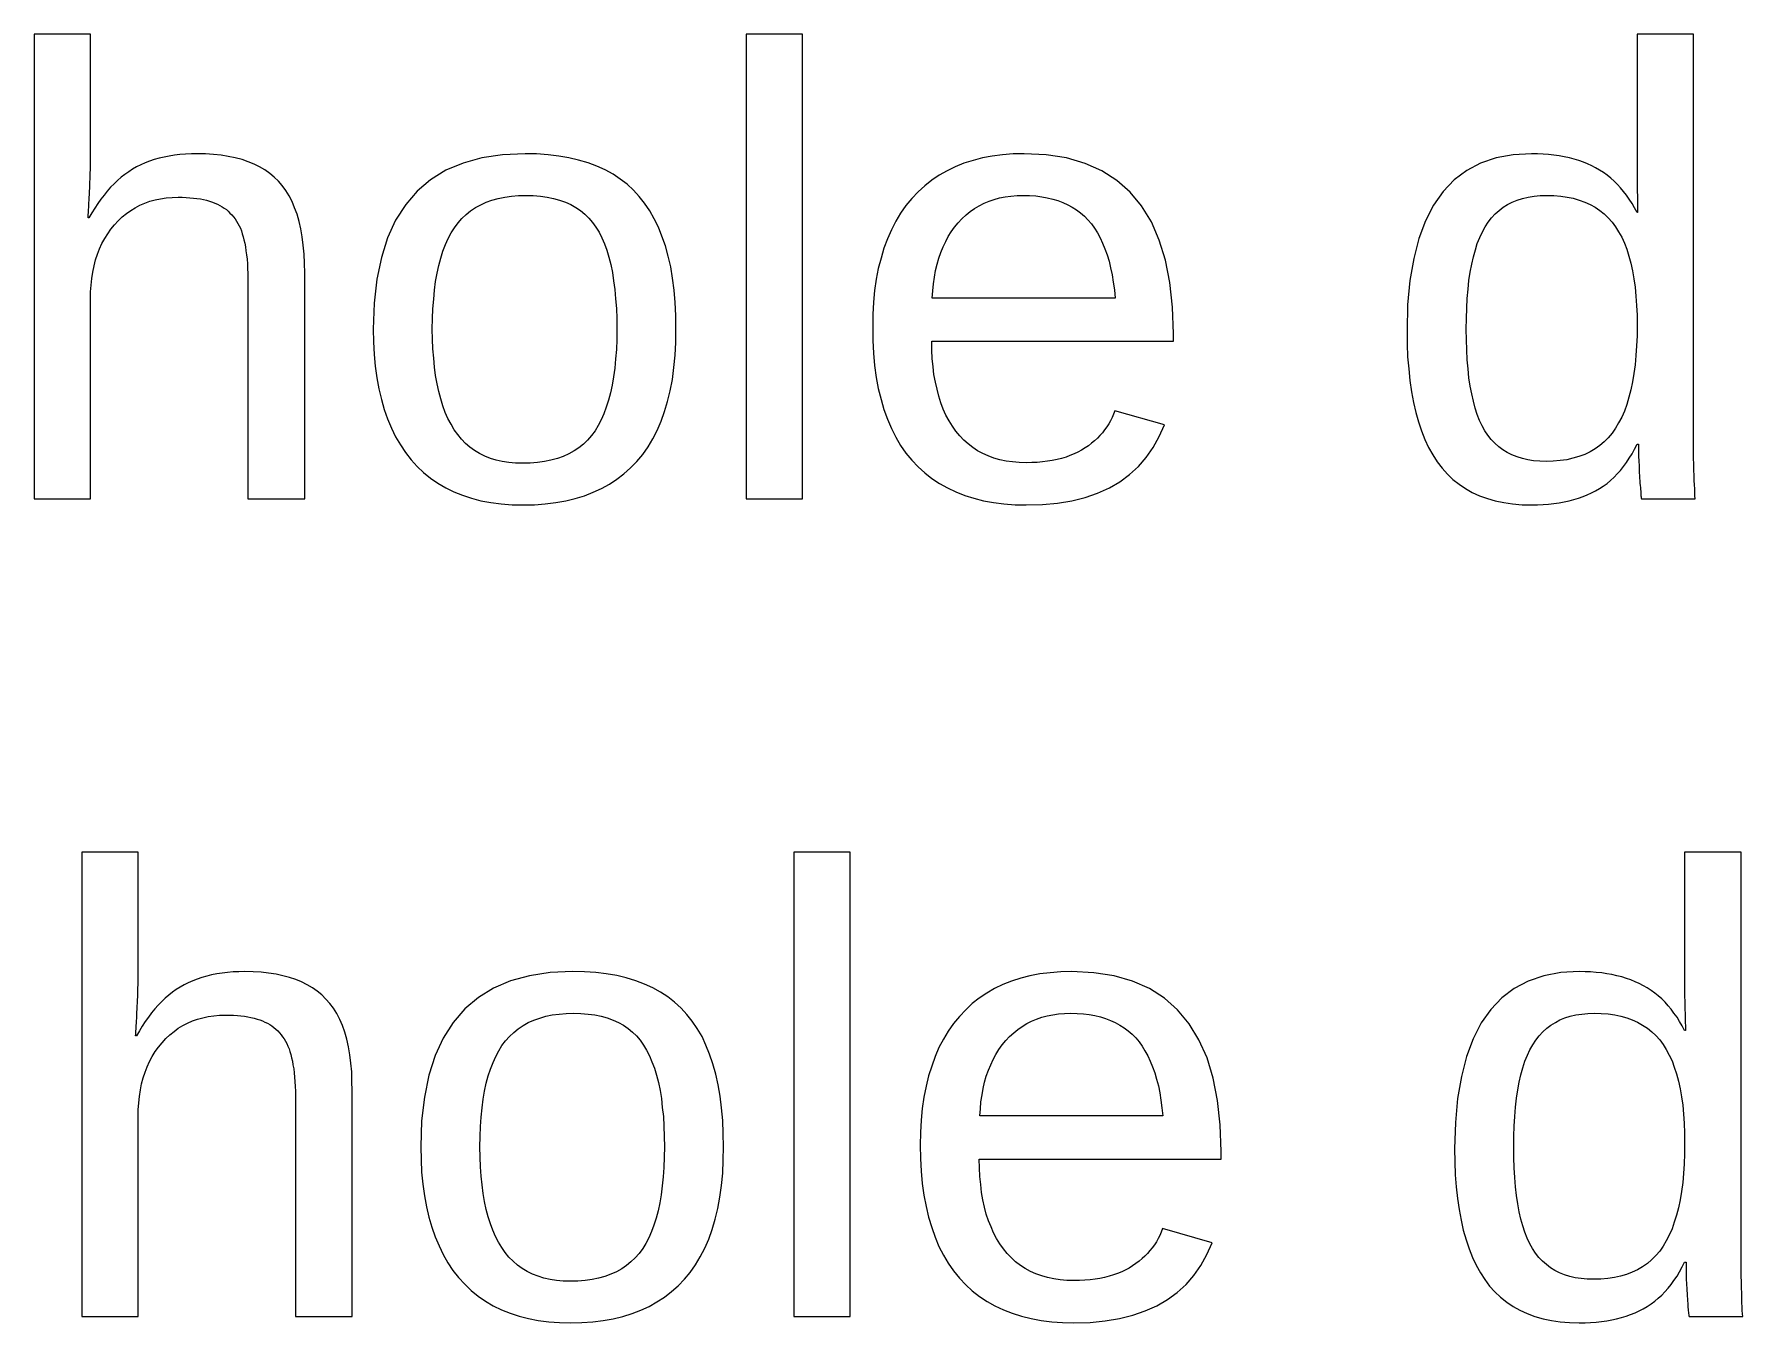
# Model space of a CAD drawing. Extents: x -27 to 133, y -77 to 15.
# Drawn here: x 99.5 to 105.61, y -29.76 to -25.16 of the extents above; entities that cross this region are included whole.
import ezdxf

# ---------------------------------------------------------------- set-up
doc = ezdxf.new("R2010")
doc.units = 0
doc.layers.get('0').update_dxf_attribs({"linetype": 'CONTINUOUS'})

msp = doc.modelspace()

# ---------------------------------------------------------------- linework, layer by layer
for points in [[(99.7025, -26.1051), (99.703, -26.0798), (99.7045, -26.0554), (99.7071, -26.0318), (99.7106, -26.0089), (99.7152, -25.9869), (99.7207, -25.9657), (99.7273, -25.9453), (99.7349, -25.9257), (99.7435, -25.907), (99.7531, -25.889), (99.7638, -25.8718), (99.7754, -25.8555), (99.7881, -25.8399), (99.8016, -25.8253), (99.8158, -25.8119), (99.8306, -25.7997), (99.8461, -25.7886), (99.8623, -25.7787), (99.8791, -25.77), (99.8966, -25.7624), (99.9148, -25.756), (99.9337, -25.7508), (99.9532, -25.7467), (99.9734, -25.7438), (99.9943, -25.742), (100.016, -25.7414), (100.03, -25.7416), (100.044, -25.7421), (100.057, -25.743), (100.07, -25.7442), (100.083, -25.7457), (100.095, -25.7476), (100.106, -25.7499), (100.117, -25.7524), (100.128, -25.7554), (100.138, -25.7586), (100.147, -25.7623), (100.156, -25.7662), (100.165, -25.7705), (100.173, -25.7752), (100.18, -25.7803), (100.188, -25.7857), (100.195, -25.7915), (100.201, -25.7978), (100.208, -25.8044), (100.214, -25.8114), (100.219, -25.8188), (100.224, -25.8266), (100.229, -25.8348), (100.234, -25.8434), (100.238, -25.8524), (100.242, -25.8617), (100.245, -25.8717), (100.248, -25.8824), (100.251, -25.8939), (100.254, -25.9061), (100.256, -25.9192), (100.258, -25.933), (100.26, -25.9476), (100.262, -25.9629), (100.263, -25.9791), (100.264, -25.996), (100.265, -26.0137), (100.265, -26.0321), (100.265, -26.0514), (100.265, -26.8189), (100.468, -26.8189), (100.468, -26.0122), (100.467, -25.9775), (100.466, -25.9444), (100.463, -25.9129), (100.459, -25.8829), (100.454, -25.8545), (100.448, -25.8277), (100.441, -25.8024), (100.432, -25.7787), (100.423, -25.7566), (100.413, -25.7361), (100.401, -25.7171), (100.388, -25.6997), (100.374, -25.6838), (100.359, -25.6693), (100.343, -25.656), (100.326, -25.6438), (100.307, -25.6328), (100.287, -25.623), (100.266, -25.6143), (100.244, -25.6068), (100.22, -25.6004), (100.195, -25.5952), (100.169, -25.5911), (100.142, -25.5882), (100.114, -25.5865), (100.084, -25.5859), (100.063, -25.5862), (100.042, -25.5872), (100.022, -25.5888), (100.003, -25.5911), (99.9836, -25.5941), (99.9653, -25.5977), (99.9475, -25.602), (99.9303, -25.6069), (99.9137, -25.6124), (99.8977, -25.6187), (99.8822, -25.6256), (99.8673, -25.6331), (99.853, -25.6413), (99.8391, -25.6502), (99.8255, -25.6598), (99.8123, -25.6702), (99.7994, -25.6814), (99.7867, -25.6932), (99.7744, -25.7059), (99.7624, -25.7193), (99.7507, -25.7334), (99.7393, -25.7483), (99.7283, -25.7639), (99.7175, -25.7803), (99.707, -25.7974), (99.6969, -25.8153), (99.6935, -25.8153), (99.6937, -25.8132), (99.6939, -25.8104), (99.6942, -25.8068), (99.6945, -25.8026), (99.6948, -25.7976), (99.6952, -25.7918), (99.6956, -25.7854), (99.696, -25.7782), (99.6964, -25.7703), (99.6969, -25.7616), (99.6974, -25.7523), (99.698, -25.7422), (99.6986, -25.7313), (99.6991, -25.7202), (99.6997, -25.7091), (99.7002, -25.698), (99.7006, -25.687), (99.701, -25.6761), (99.7014, -25.6652), (99.7017, -25.6543), (99.7019, -25.6435), (99.7021, -25.6328), (99.7023, -25.6221), (99.7024, -25.6115), (99.7025, -25.6009), (99.7025, -25.5904), (99.7025, -25.1585), (99.5011, -25.1585), (99.5011, -26.8189), (99.7025, -26.8189)], [(102.247, -25.1585), (102.046, -25.1585), (102.046, -26.8189), (102.247, -26.8189)], [(104.874, -26.841), (104.894, -26.8401), (104.914, -26.8386), (104.933, -26.8365), (104.952, -26.8339), (104.97, -26.8306), (104.987, -26.8267), (105.004, -26.8222), (105.021, -26.8172), (105.037, -26.8115), (105.052, -26.8053), (105.067, -26.7984), (105.082, -26.791), (105.096, -26.7828), (105.109, -26.7739), (105.123, -26.7642), (105.135, -26.7537), (105.148, -26.7425), (105.159, -26.7304), (105.171, -26.7176), (105.182, -26.704), (105.192, -26.6896), (105.202, -26.6744), (105.212, -26.6585), (105.221, -26.6418), (105.23, -26.6242), (105.235, -26.6242), (105.235, -26.6316), (105.235, -26.6391), (105.235, -26.6469), (105.235, -26.6549), (105.235, -26.663), (105.235, -26.6714), (105.236, -26.68), (105.236, -26.6889), (105.237, -26.6979), (105.237, -26.7071), (105.237, -26.7166), (105.238, -26.7263), (105.239, -26.7361), (105.239, -26.7458), (105.24, -26.755), (105.24, -26.7636), (105.241, -26.7716), (105.242, -26.7791), (105.242, -26.786), (105.243, -26.7924), (105.243, -26.7982), (105.244, -26.8035), (105.244, -26.8082), (105.245, -26.8123), (105.245, -26.8159), (105.246, -26.8189), (105.438, -26.8189), (105.437, -26.8089), (105.436, -26.7973), (105.436, -26.7842), (105.435, -26.7696), (105.434, -26.7534), (105.434, -26.7357), (105.433, -26.7166), (105.433, -26.6958), (105.432, -26.6736), (105.432, -26.6498), (105.432, -26.6246), (105.432, -26.5977), (105.432, -26.5694), (105.432, -25.1585), (105.23, -25.1585), (105.23, -25.6609), (105.232, -25.7962), (105.23, -25.7962), (105.221, -25.7797), (105.212, -25.7639), (105.202, -25.7488), (105.192, -25.7344), (105.182, -25.7207), (105.171, -25.7077), (105.16, -25.6954), (105.148, -25.6838), (105.136, -25.6729), (105.123, -25.6627), (105.11, -25.6532), (105.096, -25.6444), (105.082, -25.6363), (105.068, -25.6288), (105.053, -25.622), (105.038, -25.6157), (105.022, -25.61), (105.005, -25.605), (104.988, -25.6005), (104.97, -25.5966), (104.952, -25.5933), (104.933, -25.5907), (104.914, -25.5886), (104.894, -25.5871), (104.874, -25.5862), (104.853, -25.5859), (104.787, -25.5896), (104.727, -25.6009), (104.671, -25.6196), (104.621, -25.6459), (104.576, -25.6796), (104.537, -25.7208), (104.503, -25.7695), (104.474, -25.8257), (104.45, -25.8894), (104.432, -25.9606), (104.418, -26.0393), (104.41, -26.1255), (104.408, -26.2192), (104.408, -26.2664), (104.41, -26.3118), (104.414, -26.3553), (104.418, -26.3969), (104.424, -26.4367), (104.431, -26.4745), (104.439, -26.5105), (104.449, -26.5446), (104.46, -26.5768), (104.472, -26.6072), (104.485, -26.6356), (104.5, -26.6622), (104.516, -26.6869), (104.533, -26.7097), (104.552, -26.7308), (104.572, -26.7499), (104.594, -26.7673), (104.617, -26.7828), (104.641, -26.7965), (104.667, -26.8084), (104.695, -26.8185), (104.723, -26.8267), (104.754, -26.8331), (104.785, -26.8376), (104.819, -26.8404), (104.853, -26.8413)], [(101.289, -26.8404), (101.328, -26.8376), (101.365, -26.833), (101.401, -26.8266), (101.435, -26.8183), (101.468, -26.8082), (101.499, -26.7962), (101.529, -26.7824), (101.557, -26.7668), (101.584, -26.7493), (101.609, -26.7299), (101.633, -26.7088), (101.655, -26.6858), (101.676, -26.6609), (101.695, -26.6341), (101.712, -26.6054), (101.728, -26.5747), (101.742, -26.5421), (101.754, -26.5077), (101.765, -26.4712), (101.774, -26.4329), (101.782, -26.3927), (101.787, -26.3505), (101.792, -26.3064), (101.794, -26.2604), (101.795, -26.2125), (101.794, -26.1641), (101.792, -26.1177), (101.788, -26.0732), (101.783, -26.0308), (101.776, -25.9904), (101.767, -25.9519), (101.757, -25.9155), (101.745, -25.881), (101.732, -25.8486), (101.717, -25.8181), (101.701, -25.7896), (101.683, -25.7631), (101.664, -25.7386), (101.643, -25.716), (101.62, -25.6952), (101.596, -25.6763), (101.57, -25.6591), (101.542, -25.6437), (101.512, -25.6302), (101.481, -25.6184), (101.447, -25.6085), (101.412, -25.6004), (101.376, -25.594), (101.338, -25.5895), (101.297, -25.5868), (101.256, -25.5859), (101.175, -25.5896), (101.101, -25.6007), (101.034, -25.6193), (100.973, -25.6452), (100.918, -25.6786), (100.87, -25.7194), (100.829, -25.7676), (100.793, -25.8232), (100.764, -25.8862), (100.742, -25.9567), (100.726, -26.0345), (100.716, -26.1198), (100.713, -26.2125), (100.714, -26.2586), (100.716, -26.3031), (100.72, -26.3458), (100.726, -26.3868), (100.733, -26.4262), (100.742, -26.4638), (100.752, -26.4997), (100.764, -26.534), (100.778, -26.5665), (100.793, -26.5973), (100.81, -26.6265), (100.828, -26.6539), (100.848, -26.6796), (100.87, -26.7035), (100.893, -26.7255), (100.918, -26.7456), (100.944, -26.7638), (100.972, -26.7801), (101.001, -26.7944), (101.032, -26.8069), (101.064, -26.8174), (101.098, -26.826), (101.133, -26.8327), (101.17, -26.8375), (101.209, -26.8403), (101.249, -26.8413)], [(103.105, -26.8396), (103.159, -26.8345), (103.21, -26.826), (103.258, -26.8142), (103.302, -26.7989), (103.344, -26.7803), (103.381, -26.7583), (103.416, -26.7328), (103.448, -26.704), (103.476, -26.6718), (103.501, -26.6362), (103.522, -26.5972), (103.541, -26.5549), (103.364, -26.5045), (103.359, -26.5167), (103.354, -26.5286), (103.348, -26.5402), (103.342, -26.5514), (103.335, -26.5623), (103.327, -26.5729), (103.319, -26.5832), (103.31, -26.5931), (103.301, -26.6027), (103.291, -26.6119), (103.28, -26.6208), (103.269, -26.6294), (103.257, -26.6377), (103.244, -26.6455), (103.231, -26.6526), (103.218, -26.6591), (103.203, -26.6651), (103.189, -26.6703), (103.173, -26.675), (103.157, -26.6791), (103.14, -26.6825), (103.123, -26.6853), (103.105, -26.6875), (103.086, -26.689), (103.067, -26.6899), (103.047, -26.6903), (103.022, -26.6896), (102.998, -26.6876), (102.975, -26.6842), (102.953, -26.6796), (102.931, -26.6735), (102.911, -26.6662), (102.892, -26.6575), (102.873, -26.6475), (102.856, -26.6361), (102.839, -26.6234), (102.824, -26.6093), (102.809, -26.594), (102.795, -26.5773), (102.783, -26.5593), (102.771, -26.5402), (102.76, -26.52), (102.75, -26.4987), (102.742, -26.4762), (102.734, -26.4527), (102.728, -26.428), (102.722, -26.4021), (102.717, -26.3752), (102.714, -26.3471), (102.711, -26.3179), (102.71, -26.2876), (102.709, -26.2561), (103.573, -26.2561), (103.573, -26.2293), (103.57, -26.1341), (103.56, -26.0465), (103.545, -25.9666), (103.522, -25.8943), (103.494, -25.8295), (103.459, -25.7724), (103.418, -25.7229), (103.371, -25.6811), (103.317, -25.6468), (103.257, -25.6202), (103.191, -25.6011), (103.118, -25.5897), (103.039, -25.5859), (103, -25.5868), (102.962, -25.5897), (102.925, -25.5944), (102.89, -25.601), (102.857, -25.6096), (102.824, -25.62), (102.793, -25.6323), (102.764, -25.6465), (102.736, -25.6626), (102.709, -25.6806), (102.684, -25.7005), (102.66, -25.7222), (102.638, -25.7459), (102.617, -25.7713), (102.598, -25.7984), (102.581, -25.8272), (102.565, -25.8576), (102.551, -25.8897), (102.538, -25.9234), (102.528, -25.9588), (102.518, -25.9958), (102.511, -26.0345), (102.505, -26.0748), (102.501, -26.1168), (102.499, -26.1605), (102.498, -26.2058), (102.499, -26.2534), (102.501, -26.2992), (102.505, -26.3431), (102.511, -26.3852), (102.518, -26.4255), (102.528, -26.4639), (102.538, -26.5005), (102.551, -26.5352), (102.565, -26.5681), (102.581, -26.5992), (102.598, -26.6284), (102.617, -26.6558), (102.638, -26.6813), (102.66, -26.705), (102.684, -26.7267), (102.71, -26.7466), (102.737, -26.7646), (102.765, -26.7807), (102.795, -26.7949), (102.827, -26.8072), (102.859, -26.8176), (102.894, -26.8262), (102.93, -26.8328), (102.967, -26.8375), (103.007, -26.8404), (103.047, -26.8413)], [(101.222, -26.6918), (101.197, -26.6896), (101.174, -26.6861), (101.152, -26.6811), (101.132, -26.6747), (101.112, -26.6669), (101.093, -26.6576), (101.075, -26.6469), (101.058, -26.6348), (101.043, -26.6213), (101.028, -26.6064), (101.015, -26.59), (101.002, -26.5722), (100.991, -26.553), (100.98, -26.5324), (100.97, -26.5103), (100.962, -26.4869), (100.954, -26.4621), (100.947, -26.4358), (100.941, -26.4081), (100.936, -26.379), (100.932, -26.3485), (100.929, -26.3166), (100.926, -26.2833), (100.925, -26.2486), (100.924, -26.2125), (100.925, -26.1754), (100.926, -26.1398), (100.929, -26.1058), (100.932, -26.0733), (100.936, -26.0424), (100.941, -26.013), (100.947, -25.9852), (100.954, -25.9589), (100.962, -25.9341), (100.971, -25.9109), (100.981, -25.8892), (100.992, -25.8691), (101.003, -25.8505), (101.016, -25.8334), (101.03, -25.8176), (101.045, -25.8032), (101.061, -25.7902), (101.078, -25.7786), (101.097, -25.7683), (101.117, -25.7594), (101.137, -25.7518), (101.159, -25.7457), (101.183, -25.7409), (101.207, -25.7375), (101.232, -25.7354), (101.259, -25.7347), (101.285, -25.7354), (101.311, -25.7374), (101.335, -25.7408), (101.357, -25.7455), (101.379, -25.7515), (101.4, -25.7589), (101.419, -25.7676), (101.437, -25.7777), (101.454, -25.7891), (101.469, -25.8019), (101.484, -25.816), (101.497, -25.8315), (101.509, -25.8483), (101.52, -25.8666), (101.53, -25.8865), (101.539, -25.908), (101.548, -25.9311), (101.555, -25.9559), (101.562, -25.9823), (101.568, -26.0103), (101.572, -26.04), (101.576, -26.0712), (101.579, -26.1041), (101.582, -26.1386), (101.583, -26.1747), (101.583, -26.2125), (101.583, -26.2498), (101.582, -26.2855), (101.579, -26.3196), (101.576, -26.3523), (101.572, -26.3833), (101.567, -26.4129), (101.561, -26.4408), (101.554, -26.4672), (101.546, -26.4921), (101.537, -26.5154), (101.528, -26.5372), (101.517, -26.5575), (101.506, -26.5761), (101.493, -26.5933), (101.479, -26.6092), (101.464, -26.6236), (101.448, -26.6367), (101.431, -26.6484), (101.412, -26.6588), (101.392, -26.6677), (101.371, -26.6753), (101.348, -26.6815), (101.325, -26.6863), (101.3, -26.6897), (101.274, -26.6918), (101.247, -26.6925)], [(102.713, -26.0758), (102.715, -26.0508), (102.719, -26.0266), (102.723, -26.0033), (102.728, -25.9809), (102.734, -25.9593), (102.742, -25.9386), (102.75, -25.9188), (102.759, -25.8998), (102.768, -25.8817), (102.779, -25.8645), (102.791, -25.8481), (102.804, -25.8326), (102.817, -25.8181), (102.832, -25.8048), (102.846, -25.7926), (102.862, -25.7816), (102.879, -25.7718), (102.896, -25.7631), (102.914, -25.7556), (102.932, -25.7492), (102.951, -25.744), (102.971, -25.7399), (102.992, -25.737), (103.014, -25.7353), (103.036, -25.7347), (103.059, -25.7352), (103.081, -25.7368), (103.102, -25.7394), (103.122, -25.743), (103.142, -25.7477), (103.16, -25.7534), (103.178, -25.7602), (103.195, -25.768), (103.211, -25.7768), (103.227, -25.7867), (103.241, -25.7976), (103.255, -25.8095), (103.267, -25.8225), (103.28, -25.8367), (103.291, -25.852), (103.301, -25.8686), (103.311, -25.8864), (103.32, -25.9054), (103.328, -25.9257), (103.336, -25.9471), (103.343, -25.9698), (103.348, -25.9938), (103.354, -26.0189), (103.358, -26.0453), (103.362, -26.0729), (103.365, -26.1017), (102.711, -26.1017)], [(104.882, -26.6851), (104.86, -26.6832), (104.839, -26.6799), (104.82, -26.6754), (104.801, -26.6696), (104.783, -26.6624), (104.766, -26.654), (104.75, -26.6443), (104.736, -26.6332), (104.722, -26.6209), (104.709, -26.6073), (104.697, -26.5923), (104.686, -26.5761), (104.676, -26.5584), (104.667, -26.539), (104.659, -26.5178), (104.651, -26.495), (104.645, -26.4704), (104.639, -26.4442), (104.634, -26.4162), (104.629, -26.3865), (104.626, -26.3551), (104.623, -26.322), (104.621, -26.2872), (104.62, -26.2507), (104.619, -26.2125), (104.62, -26.1744), (104.621, -26.138), (104.623, -26.1033), (104.626, -26.0702), (104.629, -26.0387), (104.634, -26.009), (104.639, -25.9809), (104.645, -25.9544), (104.652, -25.9297), (104.659, -25.9065), (104.668, -25.8851), (104.677, -25.8653), (104.687, -25.8472), (104.698, -25.8305), (104.71, -25.8152), (104.723, -25.8012), (104.737, -25.7886), (104.752, -25.7773), (104.767, -25.7673), (104.784, -25.7587), (104.802, -25.7513), (104.821, -25.7454), (104.841, -25.7407), (104.862, -25.7374), (104.884, -25.7354), (104.907, -25.7347), (104.932, -25.7354), (104.957, -25.7374), (104.98, -25.7407), (105.002, -25.7453), (105.023, -25.7513), (105.043, -25.7585), (105.062, -25.7672), (105.08, -25.7771), (105.097, -25.7883), (105.112, -25.8009), (105.127, -25.8148), (105.141, -25.83), (105.153, -25.8466), (105.164, -25.8646), (105.175, -25.8841), (105.185, -25.9051), (105.193, -25.9276), (105.201, -25.9517), (105.208, -25.9773), (105.214, -26.0044), (105.219, -26.033), (105.223, -26.0632), (105.226, -26.0949), (105.228, -26.1281), (105.23, -26.1628), (105.23, -26.1991), (105.23, -26.2367), (105.228, -26.2727), (105.226, -26.3072), (105.223, -26.3402), (105.219, -26.3716), (105.214, -26.4015), (105.208, -26.4298), (105.201, -26.4566), (105.193, -26.4818), (105.185, -26.5055), (105.175, -26.5276), (105.164, -26.5481), (105.153, -26.5672), (105.141, -26.5847), (105.127, -26.6009), (105.112, -26.6156), (105.097, -26.6289), (105.08, -26.6409), (105.062, -26.6514), (105.043, -26.6605), (105.022, -26.6682), (105.001, -26.6745), (104.979, -26.6795), (104.955, -26.683), (104.93, -26.6851), (104.905, -26.6858)], [(99.8726, -29.0286), (99.8731, -29.0033), (99.8746, -28.9789), (99.8771, -28.9552), (99.8807, -28.9324), (99.8852, -28.9104), (99.8908, -28.8892), (99.8974, -28.8688), (99.905, -28.8492), (99.9136, -28.8304), (99.9232, -28.8125), (99.9339, -28.7953), (99.9455, -28.7789), (99.9582, -28.7634), (99.9717, -28.7488), (99.9858, -28.7354), (100.001, -28.7232), (100.016, -28.7121), (100.032, -28.7022), (100.049, -28.6935), (100.067, -28.6859), (100.085, -28.6795), (100.104, -28.6742), (100.123, -28.6702), (100.143, -28.6672), (100.164, -28.6655), (100.186, -28.6649), (100.2, -28.6651), (100.214, -28.6656), (100.228, -28.6665), (100.24, -28.6677), (100.253, -28.6692), (100.265, -28.6711), (100.276, -28.6734), (100.287, -28.6759), (100.298, -28.6789), (100.308, -28.6821), (100.317, -28.6857), (100.326, -28.6897), (100.335, -28.694), (100.343, -28.6987), (100.35, -28.7037), (100.358, -28.7092), (100.365, -28.715), (100.372, -28.7213), (100.378, -28.7279), (100.384, -28.7349), (100.389, -28.7423), (100.395, -28.7501), (100.399, -28.7583), (100.404, -28.7669), (100.408, -28.7758), (100.412, -28.7852), (100.415, -28.7951), (100.419, -28.8059), (100.421, -28.8173), (100.424, -28.8296), (100.426, -28.8426), (100.429, -28.8565), (100.43, -28.8711), (100.432, -28.8864), (100.433, -28.9026), (100.434, -28.9195), (100.435, -28.9372), (100.435, -28.9556), (100.435, -28.9749), (100.435, -29.7424), (100.638, -29.7424), (100.638, -28.9357), (100.637, -28.901), (100.636, -28.8679), (100.633, -28.8364), (100.629, -28.8064), (100.624, -28.778), (100.618, -28.7512), (100.611, -28.7259), (100.603, -28.7022), (100.593, -28.6801), (100.583, -28.6595), (100.571, -28.6406), (100.558, -28.6231), (100.544, -28.6073), (100.529, -28.5928), (100.513, -28.5795), (100.496, -28.5673), (100.477, -28.5563), (100.457, -28.5465), (100.436, -28.5378), (100.414, -28.5302), (100.39, -28.5239), (100.366, -28.5187), (100.339, -28.5146), (100.312, -28.5117), (100.284, -28.51), (100.254, -28.5094), (100.233, -28.5097), (100.212, -28.5107), (100.192, -28.5123), (100.173, -28.5146), (100.154, -28.5176), (100.135, -28.5212), (100.118, -28.5254), (100.1, -28.5304), (100.084, -28.5359), (100.068, -28.5422), (100.052, -28.549), (100.037, -28.5566), (100.023, -28.5648), (100.009, -28.5737), (99.9956, -28.5833), (99.9824, -28.5937), (99.9694, -28.6048), (99.9568, -28.6167), (99.9445, -28.6294), (99.9325, -28.6427), (99.9208, -28.6569), (99.9094, -28.6718), (99.8983, -28.6874), (99.8876, -28.7038), (99.8771, -28.7209), (99.867, -28.7388), (99.8636, -28.7388), (99.8638, -28.7367), (99.864, -28.7339), (99.8643, -28.7303), (99.8646, -28.726), (99.8649, -28.721), (99.8652, -28.7153), (99.8656, -28.7089), (99.8661, -28.7017), (99.8665, -28.6938), (99.867, -28.6851), (99.8675, -28.6758), (99.8681, -28.6657), (99.8686, -28.6548), (99.8692, -28.6437), (99.8698, -28.6326), (99.8703, -28.6215), (99.8707, -28.6105), (99.8711, -28.5996), (99.8714, -28.5887), (99.8717, -28.5778), (99.872, -28.567), (99.8722, -28.5563), (99.8724, -28.5456), (99.8725, -28.535), (99.8726, -28.5244), (99.8726, -28.5139), (99.8726, -28.082), (99.6712, -28.082), (99.6712, -29.7424), (99.8726, -29.7424)], [(102.417, -28.082), (102.216, -28.082), (102.216, -29.7424), (102.417, -29.7424)], [(105.044, -29.7645), (105.064, -29.7636), (105.084, -29.7621), (105.103, -29.76), (105.122, -29.7573), (105.14, -29.7541), (105.157, -29.7502), (105.174, -29.7457), (105.191, -29.7407), (105.207, -29.735), (105.223, -29.7287), (105.238, -29.7219), (105.252, -29.7144), (105.266, -29.7063), (105.28, -29.6974), (105.293, -29.6877), (105.305, -29.6772), (105.318, -29.6659), (105.329, -29.6539), (105.341, -29.6411), (105.352, -29.6275), (105.362, -29.6131), (105.373, -29.5979), (105.382, -29.582), (105.391, -29.5652), (105.4, -29.5477), (105.405, -29.5477), (105.405, -29.5551), (105.405, -29.5626), (105.405, -29.5704), (105.405, -29.5783), (105.405, -29.5865), (105.406, -29.5949), (105.406, -29.6035), (105.406, -29.6123), (105.407, -29.6214), (105.407, -29.6306), (105.408, -29.6401), (105.408, -29.6497), (105.409, -29.6596), (105.409, -29.6693), (105.41, -29.6785), (105.41, -29.6871), (105.411, -29.6951), (105.412, -29.7026), (105.412, -29.7095), (105.413, -29.7159), (105.413, -29.7217), (105.414, -29.727), (105.414, -29.7317), (105.415, -29.7358), (105.415, -29.7394), (105.416, -29.7424), (105.608, -29.7424), (105.607, -29.7324), (105.606, -29.7208), (105.606, -29.7077), (105.605, -29.6931), (105.604, -29.6769), (105.604, -29.6592), (105.603, -29.64), (105.603, -29.6193), (105.602, -29.5971), (105.602, -29.5733), (105.602, -29.548), (105.602, -29.5212), (105.602, -29.4929), (105.602, -28.082), (105.4, -28.082), (105.4, -28.5843), (105.403, -28.7197), (105.4, -28.7197), (105.391, -28.7032), (105.382, -28.6874), (105.373, -28.6723), (105.362, -28.6579), (105.352, -28.6442), (105.341, -28.6312), (105.33, -28.6188), (105.318, -28.6072), (105.306, -28.5963), (105.293, -28.5861), (105.28, -28.5766), (105.266, -28.5678), (105.253, -28.5597), (105.238, -28.5523), (105.223, -28.5454), (105.208, -28.5392), (105.192, -28.5335), (105.175, -28.5285), (105.158, -28.524), (105.14, -28.5201), (105.122, -28.5168), (105.104, -28.5142), (105.084, -28.5121), (105.064, -28.5106), (105.044, -28.5097), (105.023, -28.5094), (104.957, -28.5131), (104.897, -28.5244), (104.841, -28.5431), (104.791, -28.5693), (104.747, -28.6031), (104.707, -28.6443), (104.673, -28.693), (104.644, -28.7492), (104.62, -28.8129), (104.602, -28.8841), (104.588, -28.9628), (104.581, -29.049), (104.578, -29.1427), (104.579, -29.1899), (104.58, -29.2353), (104.584, -29.2788), (104.588, -29.3204), (104.594, -29.3602), (104.601, -29.398), (104.609, -29.434), (104.619, -29.4681), (104.63, -29.5003), (104.642, -29.5307), (104.655, -29.5591), (104.67, -29.5857), (104.686, -29.6104), (104.703, -29.6332), (104.722, -29.6542), (104.742, -29.6734), (104.764, -29.6908), (104.787, -29.7063), (104.811, -29.72), (104.837, -29.7319), (104.865, -29.7419), (104.894, -29.7502), (104.924, -29.7566), (104.955, -29.7611), (104.989, -29.7639), (105.023, -29.7648)], [(101.459, -29.7639), (101.498, -29.7611), (101.535, -29.7565), (101.571, -29.7501), (101.605, -29.7418), (101.638, -29.7317), (101.669, -29.7197), (101.699, -29.7059), (101.727, -29.6902), (101.754, -29.6728), (101.779, -29.6534), (101.803, -29.6323), (101.825, -29.6093), (101.846, -29.5844), (101.865, -29.5576), (101.882, -29.5288), (101.898, -29.4982), (101.912, -29.4656), (101.924, -29.4311), (101.935, -29.3947), (101.944, -29.3564), (101.952, -29.3162), (101.958, -29.274), (101.962, -29.2299), (101.964, -29.1839), (101.965, -29.136), (101.964, -29.0876), (101.962, -29.0411), (101.958, -28.9967), (101.953, -28.9543), (101.946, -28.9139), (101.937, -28.8754), (101.927, -28.839), (101.915, -28.8045), (101.902, -28.772), (101.888, -28.7416), (101.871, -28.7131), (101.853, -28.6866), (101.834, -28.6621), (101.813, -28.6395), (101.79, -28.6187), (101.766, -28.5998), (101.74, -28.5826), (101.712, -28.5672), (101.682, -28.5537), (101.651, -28.5419), (101.617, -28.532), (101.583, -28.5238), (101.546, -28.5175), (101.508, -28.513), (101.468, -28.5103), (101.426, -28.5094), (101.345, -28.5131), (101.272, -28.5242), (101.204, -28.5428), (101.143, -28.5687), (101.089, -28.6021), (101.04, -28.6429), (100.999, -28.6911), (100.963, -28.7467), (100.934, -28.8097), (100.912, -28.8801), (100.896, -28.958), (100.886, -29.0433), (100.883, -29.136), (100.884, -29.1821), (100.886, -29.2266), (100.89, -29.2693), (100.896, -29.3103), (100.903, -29.3497), (100.912, -29.3873), (100.922, -29.4232), (100.934, -29.4575), (100.948, -29.49), (100.963, -29.5208), (100.98, -29.55), (100.998, -29.5774), (101.018, -29.6031), (101.04, -29.627), (101.063, -29.649), (101.088, -29.6691), (101.114, -29.6873), (101.142, -29.7036), (101.171, -29.7179), (101.202, -29.7303), (101.234, -29.7409), (101.268, -29.7495), (101.303, -29.7562), (101.34, -29.761), (101.379, -29.7638), (101.419, -29.7648)], [(103.275, -29.7631), (103.329, -29.758), (103.38, -29.7495), (103.428, -29.7377), (103.472, -29.7224), (103.514, -29.7038), (103.552, -29.6817), (103.586, -29.6563), (103.618, -29.6275), (103.646, -29.5953), (103.671, -29.5597), (103.692, -29.5207), (103.711, -29.4783), (103.534, -29.428), (103.529, -29.4402), (103.524, -29.4521), (103.518, -29.4637), (103.512, -29.4749), (103.505, -29.4858), (103.497, -29.4964), (103.489, -29.5067), (103.48, -29.5166), (103.471, -29.5261), (103.461, -29.5354), (103.45, -29.5443), (103.439, -29.5529), (103.427, -29.5612), (103.415, -29.5689), (103.401, -29.5761), (103.388, -29.5826), (103.373, -29.5885), (103.359, -29.5938), (103.343, -29.5985), (103.327, -29.6025), (103.31, -29.606), (103.293, -29.6088), (103.275, -29.6109), (103.256, -29.6125), (103.237, -29.6134), (103.217, -29.6137), (103.192, -29.6131), (103.168, -29.6111), (103.145, -29.6077), (103.123, -29.603), (103.102, -29.597), (103.081, -29.5897), (103.062, -29.581), (103.043, -29.571), (103.026, -29.5596), (103.009, -29.5469), (102.994, -29.5328), (102.979, -29.5175), (102.965, -29.5007), (102.953, -29.4828), (102.941, -29.4637), (102.93, -29.4435), (102.921, -29.4222), (102.912, -29.3997), (102.904, -29.3762), (102.898, -29.3515), (102.892, -29.3256), (102.887, -29.2987), (102.884, -29.2706), (102.881, -29.2414), (102.88, -29.2111), (102.879, -29.1796), (103.743, -29.1796), (103.743, -29.1528), (103.74, -29.0576), (103.73, -28.97), (103.715, -28.8901), (103.693, -28.8177), (103.664, -28.753), (103.629, -28.6959), (103.588, -28.6464), (103.541, -28.6046), (103.487, -28.5703), (103.427, -28.5436), (103.361, -28.5246), (103.288, -28.5132), (103.209, -28.5094), (103.17, -28.5103), (103.132, -28.5132), (103.095, -28.5179), (103.06, -28.5245), (103.027, -28.5331), (102.994, -28.5435), (102.963, -28.5558), (102.934, -28.57), (102.906, -28.5861), (102.879, -28.6041), (102.854, -28.6239), (102.831, -28.6457), (102.808, -28.6694), (102.787, -28.6948), (102.768, -28.7219), (102.751, -28.7507), (102.735, -28.7811), (102.721, -28.8132), (102.709, -28.8469), (102.698, -28.8823), (102.689, -28.9193), (102.681, -28.958), (102.675, -28.9983), (102.671, -29.0403), (102.669, -29.084), (102.668, -29.1293), (102.669, -29.1769), (102.671, -29.2227), (102.675, -29.2666), (102.681, -29.3087), (102.689, -29.349), (102.698, -29.3874), (102.709, -29.424), (102.721, -29.4587), (102.735, -29.4916), (102.751, -29.5227), (102.768, -29.5519), (102.787, -29.5793), (102.808, -29.6048), (102.831, -29.6285), (102.854, -29.6502), (102.88, -29.6701), (102.907, -29.6881), (102.935, -29.7042), (102.965, -29.7184), (102.997, -29.7307), (103.03, -29.7411), (103.064, -29.7496), (103.1, -29.7563), (103.138, -29.761), (103.177, -29.7638), (103.217, -29.7648)], [(101.392, -29.6153), (101.368, -29.6131), (101.345, -29.6096), (101.323, -29.6046), (101.302, -29.5982), (101.282, -29.5904), (101.263, -29.5811), (101.245, -29.5704), (101.229, -29.5583), (101.213, -29.5448), (101.198, -29.5299), (101.185, -29.5135), (101.172, -29.4957), (101.161, -29.4765), (101.15, -29.4559), (101.14, -29.4338), (101.132, -29.4104), (101.124, -29.3855), (101.117, -29.3593), (101.111, -29.3316), (101.106, -29.3025), (101.102, -29.272), (101.099, -29.2401), (101.096, -29.2068), (101.095, -29.1721), (101.094, -29.136), (101.095, -29.0989), (101.096, -29.0633), (101.099, -29.0293), (101.102, -28.9968), (101.106, -28.9659), (101.111, -28.9365), (101.117, -28.9087), (101.124, -28.8824), (101.132, -28.8576), (101.141, -28.8344), (101.151, -28.8127), (101.162, -28.7926), (101.173, -28.774), (101.186, -28.7569), (101.2, -28.7411), (101.215, -28.7267), (101.231, -28.7137), (101.249, -28.7021), (101.267, -28.6918), (101.287, -28.6829), (101.308, -28.6753), (101.33, -28.6692), (101.353, -28.6644), (101.377, -28.6609), (101.402, -28.6589), (101.429, -28.6582), (101.455, -28.6589), (101.481, -28.6609), (101.505, -28.6642), (101.528, -28.669), (101.549, -28.675), (101.57, -28.6824), (101.589, -28.6911), (101.607, -28.7012), (101.624, -28.7126), (101.639, -28.7254), (101.654, -28.7395), (101.667, -28.755), (101.679, -28.7718), (101.69, -28.7901), (101.7, -28.81), (101.709, -28.8315), (101.718, -28.8546), (101.725, -28.8794), (101.732, -28.9058), (101.738, -28.9338), (101.743, -28.9635), (101.746, -28.9947), (101.75, -29.0276), (101.752, -29.0621), (101.753, -29.0982), (101.754, -29.136), (101.753, -29.1732), (101.752, -29.209), (101.749, -29.2431), (101.746, -29.2757), (101.742, -29.3068), (101.737, -29.3363), (101.731, -29.3643), (101.724, -29.3907), (101.716, -29.4156), (101.708, -29.4389), (101.698, -29.4607), (101.687, -29.4809), (101.676, -29.4996), (101.663, -29.5168), (101.649, -29.5327), (101.634, -29.5471), (101.618, -29.5602), (101.601, -29.5719), (101.582, -29.5822), (101.562, -29.5912), (101.541, -29.5988), (101.518, -29.605), (101.495, -29.6098), (101.47, -29.6132), (101.444, -29.6153), (101.417, -29.616)], [(102.883, -28.9993), (102.885, -28.9743), (102.889, -28.9501), (102.893, -28.9268), (102.898, -28.9044), (102.904, -28.8828), (102.912, -28.8621), (102.92, -28.8423), (102.929, -28.8233), (102.938, -28.8052), (102.949, -28.788), (102.961, -28.7716), (102.974, -28.7561), (102.987, -28.7416), (103.002, -28.7283), (103.017, -28.7161), (103.032, -28.7051), (103.049, -28.6953), (103.066, -28.6866), (103.084, -28.6791), (103.102, -28.6727), (103.122, -28.6675), (103.142, -28.6634), (103.162, -28.6605), (103.184, -28.6588), (103.206, -28.6582), (103.229, -28.6587), (103.251, -28.6603), (103.272, -28.6629), (103.292, -28.6665), (103.312, -28.6712), (103.33, -28.6769), (103.348, -28.6837), (103.365, -28.6915), (103.381, -28.7003), (103.397, -28.7102), (103.411, -28.7211), (103.425, -28.733), (103.438, -28.746), (103.45, -28.7602), (103.461, -28.7755), (103.471, -28.7921), (103.481, -28.8099), (103.49, -28.8289), (103.498, -28.8492), (103.506, -28.8706), (103.513, -28.8933), (103.519, -28.9172), (103.524, -28.9424), (103.528, -28.9688), (103.532, -28.9964), (103.535, -29.0252), (102.881, -29.0252)], [(105.052, -29.6086), (105.03, -29.6067), (105.009, -29.6034), (104.99, -29.5989), (104.971, -29.593), (104.953, -29.5859), (104.936, -29.5775), (104.921, -29.5677), (104.906, -29.5567), (104.892, -29.5444), (104.879, -29.5308), (104.867, -29.5158), (104.856, -29.4996), (104.847, -29.4819), (104.837, -29.4625), (104.829, -29.4413), (104.822, -29.4185), (104.815, -29.3939), (104.809, -29.3677), (104.804, -29.3397), (104.799, -29.31), (104.796, -29.2786), (104.793, -29.2455), (104.791, -29.2107), (104.79, -29.1742), (104.789, -29.136), (104.79, -29.0979), (104.791, -29.0615), (104.793, -29.0267), (104.796, -28.9937), (104.799, -28.9622), (104.804, -28.9325), (104.809, -28.9044), (104.815, -28.8779), (104.822, -28.8531), (104.829, -28.83), (104.838, -28.8086), (104.847, -28.7888), (104.857, -28.7706), (104.868, -28.754), (104.88, -28.7387), (104.893, -28.7247), (104.907, -28.7121), (104.922, -28.7008), (104.938, -28.6908), (104.954, -28.6822), (104.972, -28.6748), (104.991, -28.6688), (105.011, -28.6642), (105.032, -28.6609), (105.054, -28.6589), (105.077, -28.6582), (105.102, -28.6589), (105.127, -28.6608), (105.15, -28.6642), (105.172, -28.6688), (105.193, -28.6748), (105.213, -28.682), (105.232, -28.6906), (105.25, -28.7006), (105.267, -28.7118), (105.283, -28.7244), (105.297, -28.7383), (105.311, -28.7535), (105.323, -28.7701), (105.334, -28.7881), (105.345, -28.8076), (105.355, -28.8286), (105.363, -28.8511), (105.371, -28.8752), (105.378, -28.9008), (105.384, -28.9279), (105.389, -28.9565), (105.393, -28.9867), (105.396, -29.0184), (105.398, -29.0516), (105.4, -29.0863), (105.4, -29.1225), (105.4, -29.1602), (105.398, -29.1962), (105.396, -29.2307), (105.393, -29.2637), (105.389, -29.2951), (105.384, -29.325), (105.378, -29.3533), (105.371, -29.3801), (105.363, -29.4053), (105.355, -29.4289), (105.345, -29.4511), (105.334, -29.4716), (105.323, -29.4907), (105.311, -29.5082), (105.297, -29.5243), (105.282, -29.5391), (105.267, -29.5524), (105.25, -29.5643), (105.232, -29.5749), (105.213, -29.584), (105.192, -29.5917), (105.171, -29.598), (105.149, -29.6029), (105.125, -29.6065), (105.1, -29.6086), (105.075, -29.6093)]]:
    msp.add_lwpolyline(points, close=True)

doc.saveas('drawing.dxf')
